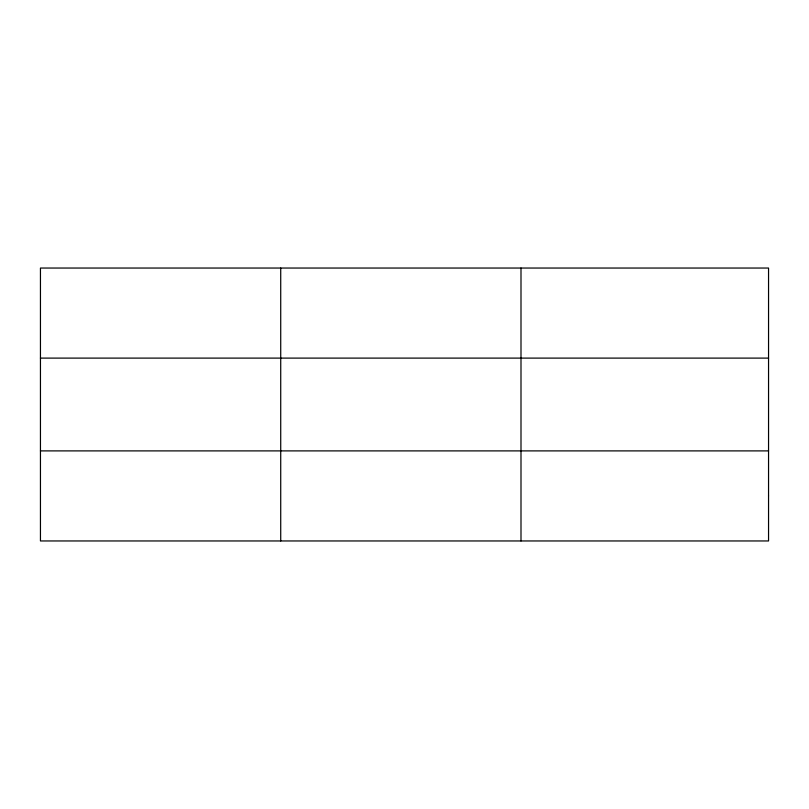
<?xml version="1.0" encoding="UTF-8"?>
<svg xmlns="http://www.w3.org/2000/svg" width="809" height="809" viewBox="0 0 809 809"><rect width="100%" height="100%" fill="white"/><g stroke="black" fill="none" stroke-linecap="round" stroke-linejoin="round"><path stroke-width="1.21" d="M280.723 268.042L280.723 540.958M520.996 268.042L520.996 540.958M40.45 358.104L768.55 358.104M40.45 450.896L768.55 450.896M768.55 495.927L768.55 540.958L40.45 540.958L40.45 268.042L768.55 268.042L768.55 495.927"/></g></svg>
